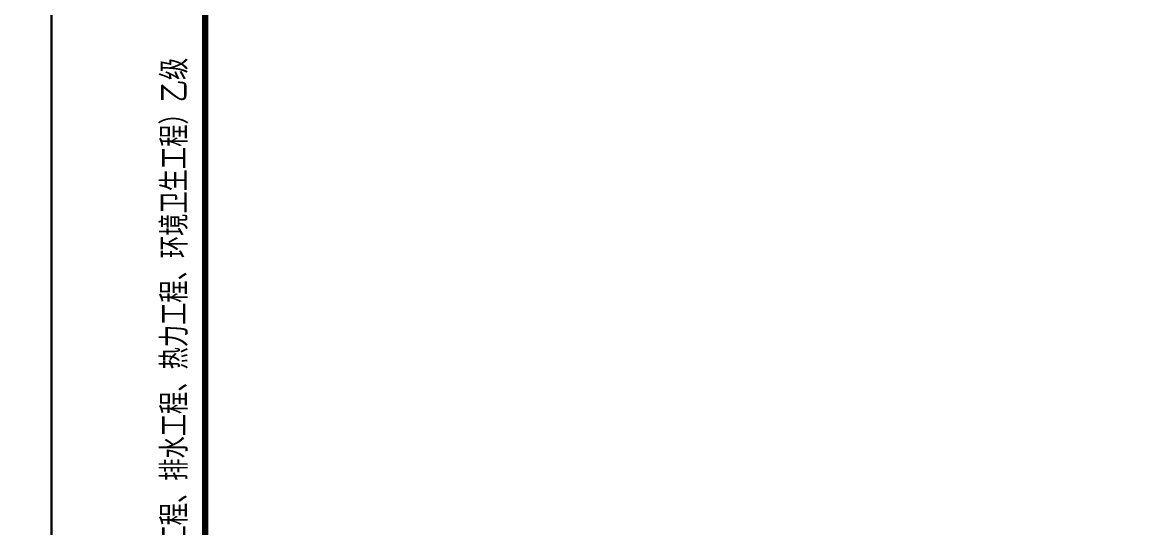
# Model space of a CAD drawing. Extents: x 4283 to 40403, y 1134 to 1764.
# Drawn here: x 4699.2 to 4828.4, y 1225 to 1283.1 of the extents above; entities that cross this region are included whole.
import ezdxf

# ---------------------------------------------------------------- set-up
doc = ezdxf.new("R2010")
doc.units = 0
for name, color, linetype in [('PUB_TITLE', 4, 'Continuous'), ('S-MODIFY', 4, 'Continuous'), ('华泽绵阳图框', 7, 'Continuous'), ('致远博图框', 7, 'Continuous')]:
    doc.layers.add(name, color=color, linetype=linetype)
doc.styles.add('长仿宋', font='', dxfattribs={"width": 0.7, "height": 5})
doc.styles.get('长仿宋').set_extended_font_data('SimSun')

msp = doc.modelspace()

# ---------------------------------------------------------------- linework, layer by layer
at = {"layer": 'PUB_TITLE'}
for points in [[(4282.53, 1136.33), (4702.53, 1136.33), (4702.53, 1433.33), (4282.53, 1433.33)], [(4702.53, 1136.33), (5122.53, 1136.33), (5122.53, 1433.33), (4702.53, 1433.33)]]:
    msp.add_lwpolyline(points, close=True, dxfattribs=at)
at = {"layer": 'S-MODIFY'}
for points in [[(4282.53, 1136.33), (4702.53, 1136.33), (4702.53, 1433.33), (4282.53, 1433.33)], [(4702.53, 1136.33), (5122.53, 1136.33), (5122.53, 1433.33), (4702.53, 1433.33)]]:
    msp.add_lwpolyline(points, close=True, dxfattribs=at)
at = {"layer": '华泽绵阳图框', "color": 7, "const_width": 0.707}
msp.add_lwpolyline([(4720.21, 1143.4), (5115.46, 1143.4), (5115.46, 1426.23), (4720.21, 1426.23)], close=True, dxfattribs=at)

# ---------------------------------------------------------------- texts
at = {"layer": '致远博图框', "style": '长仿宋', "width": 0.7}
msp.add_text('市政行业（道路工程、桥梁工程、给水工程、排水工程、热力工程、环境卫生工程）乙级', height=2.6851, rotation=90, dxfattribs=at).set_placement((4717.92, 1179.1))

doc.saveas('drawing.dxf')
